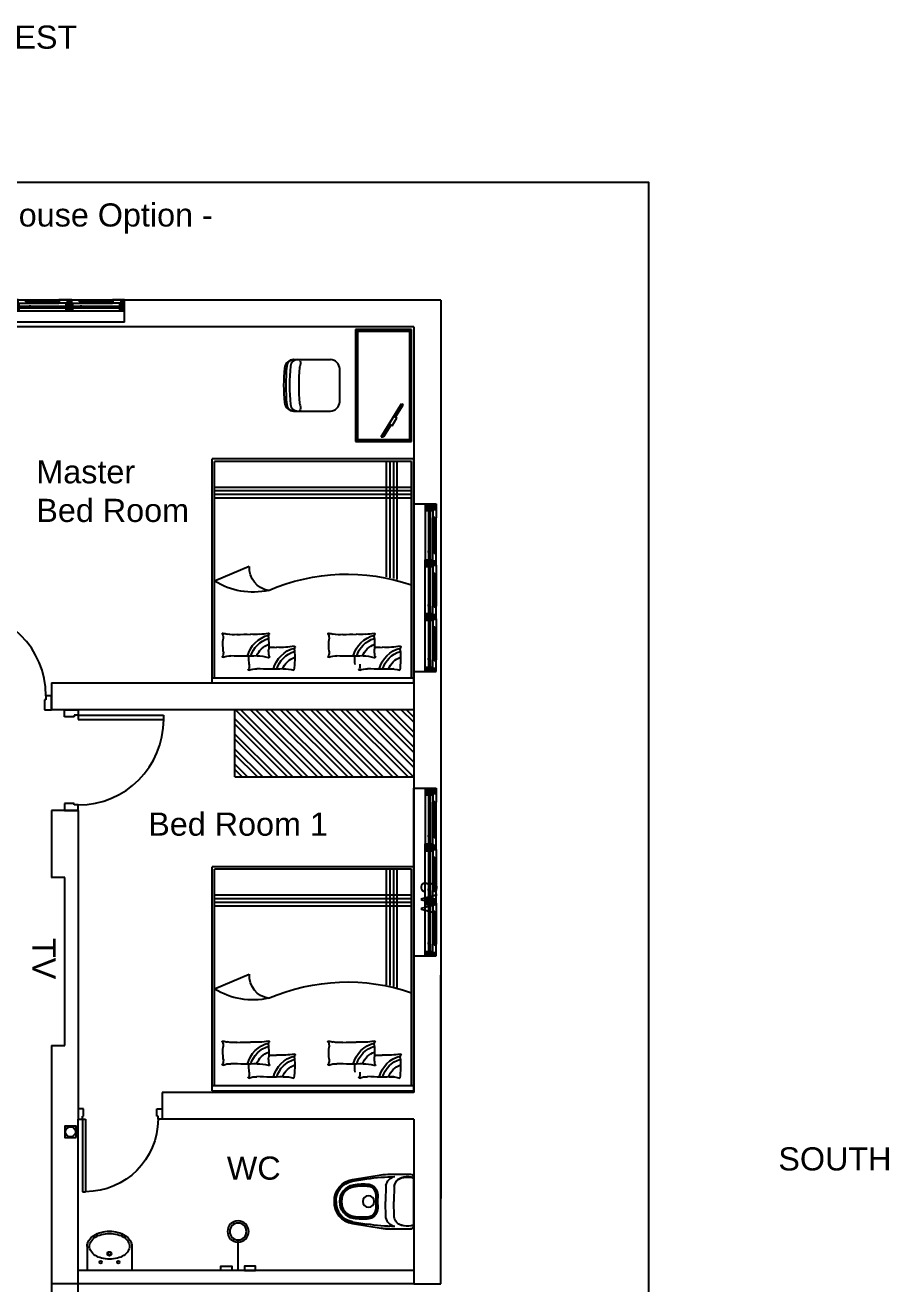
# Model space of a CAD drawing. Extents: x -4409 to 83729, y -39415 to 28842.
# Drawn here: x 31817 to 39538, y -31058 to -19811 of the extents above; entities that cross this region are included whole.
import ezdxf

# ---------------------------------------------------------------- set-up
doc = ezdxf.new("R2010")
doc.units = 0
doc.linetypes.add('AL_NOUR_CIVIL_DEFENSE$0$03', pattern=[0.375, 0.25, -0.125])
doc.layers.get('0').update_dxf_attribs({"linetype": 'CONTINUOUS'})
for name, color, linetype in [('12_TEXT', 54, 'CONTINUOUS'), ('1_WALL', 7, 'CONTINUOUS'), ('4_JOINERY', 217, 'CONTINUOUS'), ('5_FURNETURE', 35, 'CONTINUOUS'), ('71447', 6, 'CONTINUOUS'), ('A-WALL', 8, 'CONTINUOUS'), ('DOORS', 171, 'CONTINUOUS'), ('ONEPAGE', 3, 'CONTINUOUS'), ('SANITARIOS', 159, 'CONTINUOUS'), ('WWW_CADBLOCKSFREE_COM', 7, 'CONTINUOUS')]:
    doc.layers.add(name, color=color, linetype=linetype)
doc.styles.add('1-100', font='txt', dxfattribs={"height": 24})
doc.styles.get("Standard").update_dxf_attribs({"font": 'arial.ttf'})

# ---------------------------------------------------------------- blocks, each defined once
blk = doc.blocks.new('*X61')
at = {"layer": '1_WALL', "color": 253, "linetype": 'CONTINUOUS'}
for p, q in [((34297, -26528), (33697, -25928)), ((34345, -26528), (33745, -25928)), ((34432, -26528), (33832, -25928)), ((34480, -26528), (33880, -25928)), ((34567, -26528), (33967, -25928)), ((34614, -26528), (34014, -25928)), ((34701, -26528), (34101, -25928)), ((34749, -26528), (34149, -25928)), ((34836, -26528), (34236, -25928)), ((34884, -26528), (34284, -25928)), ((34971, -26528), (34371, -25928)), ((35018, -26528), (34418, -25928)), ((35105, -26528), (34505, -25928)), ((35153, -26528), (34553, -25928)), ((35240, -26528), (34640, -25928)), ((35288, -26528), (34688, -25928)), ((35294, -26447), (34775, -25928)), ((35294, -26399), (34823, -25928)), ((35294, -26312), (34910, -25928)), ((35294, -26265), (34957, -25928)), ((35294, -26178), (35044, -25928)), ((35294, -26130), (35092, -25928)), ((35294, -26043), (35179, -25928)), ((35295, -25996), (35227, -25928)), ((34210, -26528), (33693, -26010)), ((34163, -26528), (33693, -26058)), ((34075, -26528), (33692, -26145)), ((34028, -26528), (33692, -26192)), ((33941, -26528), (33692, -26279)), ((33893, -26528), (33692, -26327)), ((33806, -26528), (33692, -26414)), ((33758, -26528), (33692, -26461))]:
    blk.add_line(p, q, dxfattribs=at)
blk = doc.blocks.new('RYTREYR')
at = {"layer": 'DOORS'}
for p, q in [((6351.5, 1006), (6351.5, 1082.2)), ((6351.5, 1082.2), (6355.3, 1082.2)), ((6355.3, 1006), (6355.3, 1082.2)), ((6351.5, 1006), (6355.3, 1006))]:
    blk.add_line(p, q, dxfattribs=at)
at = {"layer": 'DOORS', "linetype": 'CONTINUOUS'}
for p, q in [((6346.5, 993.5), (6346.5, 1006)), ((6346.5, 1006), (6351.5, 1006)), ((6351.5, 1006), (6351.5, 1002.2)), ((6351.5, 1002.2), (6352.8, 1002.2)), ((6352.8, 1002.2), (6352.8, 993.5)), ((6430.3, 1002.2), (6430.3, 993.5)), ((6431.5, 1002.2), (6430.3, 1002.2)), ((6436.5, 1006), (6431.5, 1006)), ((6431.5, 1006), (6431.5, 1002.2)), ((6436.5, 993.5), (6436.5, 1006)), ((6352.8, 993.5), (6346.5, 993.5)), ((6430.3, 993.5), (6436.5, 993.5))]:
    blk.add_line(p, q, dxfattribs=at)
at = {"layer": 'DOORS'}
blk.add_arc((6355.3, 1006), 76.3, 0.0039, 89.9983, dxfattribs=at)
blk = doc.blocks.new('ER5T')
at = {"layer": '4_JOINERY', "color": 150}
for p, q in [((169.1, -27.4), (19.1, -27.4)), ((19.1, -27.4), (19.1, -47.4)), ((169.1, -27.4), (169.1, -47.4)), ((19.1, -37.4), (25.1, -37.4)), ((19.1, -37.4), (69.1, -37.4)), ((19.1, -38.2), (19.9, -37.4)), ((19.1, -40), (21.7, -37.4)), ((19.1, -41.8), (23.5, -37.4)), ((19.1, -37.4), (19.1, -47.4)), ((19.1, -43.6), (25.1, -37.6)), ((19.1, -38.7), (19.4, -38.9)), ((19.1, -45.4), (25.1, -39.4)), ((19.1, -40.5), (20.3, -41.6)), ((19.1, -47.2), (24.5, -41.9)), ((19.1, -42.3), (21.2, -44.3)), ((19.8, -37.6), (22.1, -39.8)), ((19.8, -44.7), (22.1, -47)), ((20.7, -40.3), (23, -42.5)), ((20.7, -47.4), (25.1, -43)), ((21.6, -42.9), (23.9, -45.2)), ((22.5, -38.5), (24.4, -40.4)), ((23.3, -37.4), (23.9, -38)), ((23.4, -41.2), (25.1, -42.9)), ((24.1, -44.4), (24.1, -47.4)), ((24.1, -44.4), (25.1, -44.4)), ((24.3, -40.4), (70, -40.4)), ((24.3, -40.4), (24.3, -41.9)), ((24.3, -41.9), (70, -41.9)), ((24.3, -43.8), (24.9, -44.4)), ((25.1, -37.4), (25.1, -44.4)), ((25.1, -37.4), (25.1, -37.5)), ((25.1, -44.4), (31.6, -44.4)), ((31.6, -41.8), (33, -40.4)), ((31.6, -41.4), (32.6, -40.4)), ((31.6, -40.9), (32.2, -40.4)), ((31.6, -40.5), (31.7, -40.4)), ((31.6, -40.4), (33.1, -40.4)), ((31.6, -41.9), (31.6, -40.4)), ((33.1, -41.9), (31.6, -41.9)), ((62.6, -44.4), (31.6, -44.4)), ((31.6, -44.4), (31.6, -45.6)), ((32, -41.9), (33.1, -40.7)), ((32.4, -41.9), (33.1, -41.2)), ((32.9, -41.9), (33.1, -41.6)), ((33.1, -40.4), (33.1, -41.9)), ((62.6, -40.4), (61.1, -40.4)), ((61.1, -40.4), (61.1, -41.9)), ((62.3, -41.9), (61.1, -40.7)), ((61.8, -41.9), (61.1, -41.2)), ((61.4, -41.9), (61.1, -41.6)), ((61.1, -41.9), (62.6, -41.9)), ((62.6, -41.8), (61.2, -40.4)), ((62.6, -41.4), (61.7, -40.4)), ((62.6, -40.9), (62.1, -40.4)), ((62.6, -40.5), (62.6, -40.4)), ((62.6, -41.9), (62.6, -40.4)), ((62.6, -44.4), (62.6, -45.6)), ((69.1, -44.4), (62.6, -44.4)), ((75.1, -37.4), (69.1, -37.4)), ((69.1, -37.4), (69.1, -44.4)), ((69.1, -37.9), (69.6, -37.4)), ((69.1, -39.7), (71.4, -37.4)), ((69.1, -43.3), (75, -37.4)), ((69.1, -42.6), (69.9, -43.4)), ((70.1, -44.4), (69.1, -44.4)), ((69.1, -44.4), (69.2, -44.4)), ((69.4, -37.4), (70.8, -38.9)), ((69.5, -39.4), (71.7, -41.6)), ((69.8, -44.4), (75.1, -39.1)), ((70, -40.7), (73.2, -37.4)), ((70, -40.4), (70, -41.9)), ((70.1, -45.9), (74.3, -41.8)), ((70.1, -44.4), (70.1, -47.4)), ((70.4, -42.1), (72.6, -44.3)), ((70.4, -47.4), (75.1, -42.7)), ((71.3, -37.6), (73.5, -39.8)), ((71.3, -44.7), (73.5, -47)), ((72.2, -40.3), (74.4, -42.5)), ((73.1, -42.9), (74.6, -44.4)), ((74, -38.5), (75.1, -39.6)), ((74.1, -44.4), (74.1, -47.4)), ((74.1, -44.4), (75.1, -44.4)), ((74.3, -40.4), (118, -40.4)), ((74.3, -40.4), (74.3, -41.9)), ((74.3, -41.9), (118, -41.9)), ((74.8, -37.4), (75.1, -37.8)), ((75.1, -37.4), (75.1, -44.4)), ((117.1, -37.4), (75.1, -37.4)), ((75.1, -44.4), (81.6, -44.4)), ((81.6, -44.4), (81.6, -45.6)), ((81.6, -44.4), (110.6, -44.4)), ((84.1, -41.8), (85.5, -40.4)), ((84.1, -41.4), (85.1, -40.4)), ((84.1, -40.9), (84.7, -40.4)), ((84.1, -40.5), (84.2, -40.4)), ((84.1, -40.4), (85.6, -40.4)), ((84.1, -41.9), (84.1, -40.4)), ((85.6, -41.9), (84.1, -41.9)), ((84.5, -41.9), (85.6, -40.7)), ((84.9, -41.9), (85.6, -41.2)), ((85.4, -41.9), (85.6, -41.6)), ((85.6, -40.4), (85.6, -41.9)), ((110.6, -40.4), (109.1, -40.4)), ((109.1, -40.4), (109.1, -41.9)), ((110.3, -41.9), (109.1, -40.7)), ((109.8, -41.9), (109.1, -41.2)), ((109.4, -41.9), (109.1, -41.6)), ((109.1, -41.9), (110.6, -41.9)), ((110.6, -41.8), (109.2, -40.4)), ((110.6, -41.4), (109.7, -40.4)), ((110.6, -40.9), (110.1, -40.4)), ((110.6, -40.5), (110.6, -40.4)), ((110.6, -41.9), (110.6, -40.4)), ((117.1, -44.4), (110.6, -44.4)), ((110.6, -44.4), (110.6, -45.6)), ((123.1, -37.4), (117.1, -37.4)), ((117.1, -37.4), (117.1, -44.4)), ((117.1, -37.6), (117.3, -37.4)), ((117.1, -39.4), (119.1, -37.4)), ((117.1, -43), (122.7, -37.4)), ((117.1, -37.5), (117.6, -38)), ((117.1, -39.3), (118.5, -40.7)), ((118.1, -44.4), (117.1, -44.4)), ((117.5, -44.4), (123.1, -38.8)), ((117.9, -40.4), (120.9, -37.4)), ((117.9, -41.9), (119.4, -43.4)), ((118, -40.4), (118, -41.9)), ((118.1, -45.6), (122.3, -41.4)), ((118.1, -47.4), (123.1, -42.4)), ((118.1, -43.8), (120.3, -46.1)), ((118.1, -44.4), (118.1, -47.4)), ((118.8, -37.4), (120.3, -38.9)), ((119, -39.4), (121.2, -41.6)), ((119.9, -42.1), (122.1, -44.3)), ((120.8, -37.6), (123, -39.8)), ((120.8, -44.7), (122.1, -46.1)), ((121.7, -40.3), (122.3, -40.9)), ((122.1, -44.4), (122.1, -47.4)), ((122.1, -44.4), (123.1, -44.4)), ((122.3, -40.4), (166, -40.4)), ((122.3, -40.4), (122.3, -41.9)), ((122.3, -41.9), (166, -41.9)), ((122.6, -42.9), (123.1, -43.5)), ((122.9, -44.4), (123.1, -44.2)), ((123.1, -37.4), (123.1, -44.4)), ((169.1, -37.4), (123.1, -37.4)), ((123.1, -44.4), (129.6, -44.4)), ((129.6, -41.8), (131, -40.4)), ((129.6, -41.4), (130.6, -40.4)), ((129.6, -40.9), (130.2, -40.4)), ((129.6, -40.5), (129.7, -40.4)), ((129.6, -40.4), (131.1, -40.4)), ((129.6, -41.9), (129.6, -40.4)), ((131.1, -41.9), (129.6, -41.9)), ((129.6, -44.4), (129.6, -45.6)), ((129.6, -44.4), (158.6, -44.4)), ((130, -41.9), (131.1, -40.7)), ((130.4, -41.9), (131.1, -41.2)), ((130.9, -41.9), (131.1, -41.6)), ((131.1, -40.4), (131.1, -41.9)), ((158.6, -40.4), (157.1, -40.4)), ((157.1, -40.4), (157.1, -41.9)), ((158.3, -41.9), (157.1, -40.7)), ((157.8, -41.9), (157.1, -41.2)), ((157.4, -41.9), (157.1, -41.6)), ((157.1, -41.9), (158.6, -41.9)), ((158.6, -41.8), (157.2, -40.4)), ((158.6, -41.4), (157.7, -40.4)), ((158.6, -40.9), (158.1, -40.4)), ((158.6, -40.5), (158.6, -40.4)), ((158.6, -41.9), (158.6, -40.4)), ((158.6, -44.4), (158.6, -45.6)), ((165.1, -44.4), (158.6, -44.4)), ((169.1, -37.4), (165.1, -37.4)), ((165.1, -37.4), (165.1, -44.4)), ((165.1, -39.1), (166.8, -37.4)), ((165.1, -39.6), (165.3, -39.8)), ((165.1, -42.7), (165.9, -41.9)), ((165.1, -43.2), (167.1, -45.2)), ((166.1, -44.4), (165.1, -44.4)), ((165.2, -44.4), (169.1, -40.5)), ((165.6, -40.4), (168.6, -37.4)), ((165.6, -41.9), (166.2, -42.5)), ((165.7, -38.5), (168, -40.7)), ((166, -41.8), (169.1, -38.7)), ((166, -40.4), (166, -41.9)), ((166.1, -45.3), (169.1, -42.3)), ((166.1, -47.1), (169.1, -44.1)), ((166.1, -44.4), (166.1, -47.4)), ((166.5, -37.4), (167.1, -38)), ((166.6, -41.2), (168.9, -43.4)), ((167.5, -43.8), (169.1, -45.4)), ((168.3, -37.4), (169.1, -38.3)), ((168.4, -39.4), (169.1, -40.1)), ((19.1, -45.9), (19.4, -46.1)), ((19.1, -47.4), (24.1, -47.4)), ((22.5, -45.6), (24.1, -47.3)), ((22.5, -47.4), (24.1, -45.8)), ((24.1, -47.4), (31.6, -47.4)), ((31, -45.6), (31, -46.2)), ((31.6, -45.6), (31, -45.6)), ((31.6, -46.2), (31, -46.2)), ((62.6, -45.6), (31.6, -45.6)), ((62.6, -46.2), (31.6, -46.2)), ((31.6, -46.2), (31.6, -47.4)), ((62.6, -47.4), (31.6, -47.4)), ((62.6, -45.6), (63.2, -45.6)), ((62.6, -46.2), (62.6, -47.4)), ((62.6, -46.2), (63.2, -46.2)), ((70.1, -47.4), (62.6, -47.4)), ((63.2, -45.6), (63.2, -46.2)), ((70.1, -45.4), (70.8, -46.1)), ((70.1, -47.2), (70.4, -47.4)), ((74.1, -47.4), (70.1, -47.4)), ((72.2, -47.4), (74.1, -45.5)), ((74, -45.6), (74.1, -45.8)), ((74, -47.4), (74.1, -47.3)), ((74.1, -47.4), (81.6, -47.4)), ((81, -45.6), (81, -46.2)), ((81.6, -45.6), (81, -45.6)), ((81.6, -46.2), (81, -46.2)), ((81.6, -45.6), (110.6, -45.6)), ((81.6, -46.2), (81.6, -47.4)), ((81.6, -46.2), (110.6, -46.2)), ((81.6, -47.4), (110.6, -47.4)), ((110.6, -45.6), (111.2, -45.6)), ((110.6, -46.2), (111.2, -46.2)), ((110.6, -46.2), (110.6, -47.4)), ((118.1, -47.4), (110.6, -47.4)), ((111.2, -45.6), (111.2, -46.2)), ((122.1, -47.4), (118.1, -47.4)), ((119, -46.5), (119.9, -47.4)), ((119.9, -47.4), (122.1, -45.2)), ((121.7, -47.4), (122.1, -47)), ((122.1, -47.4), (129.6, -47.4)), ((129, -45.6), (129, -46.2)), ((129.6, -45.6), (129, -45.6)), ((129.6, -46.2), (129, -46.2)), ((129.6, -45.6), (158.6, -45.6)), ((129.6, -46.2), (129.6, -47.4)), ((129.6, -46.2), (158.6, -46.2)), ((129.6, -47.4), (158.6, -47.4)), ((158.6, -45.6), (159.2, -45.6)), ((158.6, -46.2), (158.6, -47.4)), ((158.6, -46.2), (159.2, -46.2)), ((166.1, -47.4), (158.6, -47.4)), ((159.2, -45.6), (159.2, -46.2)), ((166.1, -46), (167.5, -47.4)), ((169.1, -47.4), (166.1, -47.4)), ((167.5, -47.4), (169.1, -45.8)), ((168.4, -46.5), (169.1, -47.2))]:
    blk.add_line(p, q, dxfattribs=at)
blk = doc.blocks.new('BED10')
at = {"layer": '5_FURNETURE'}
for p, q in [((1957205.3, 85000.2), (1957205.3, 84995.9)), ((1957205.3, 85000.2), (1957385.5, 85000.2)), ((1957385.5, 84995.9), (1957205.3, 84995.9)), ((1957205.3, 84995.9), (1957205.3, 84800.1)), ((1957207.4, 84995.9), (1957207.4, 84802.3)), ((1957383.4, 84995.9), (1957383.4, 84802.3)), ((1957385.5, 85000.2), (1957385.5, 84995.9)), ((1957385.5, 84995.9), (1957385.5, 84800.1)), ((1957238.4, 84896.2), (1957207.4, 84909.3)), ((1957360.7, 84802.3), (1957360.7, 84905.5)), ((1957364, 84802.3), (1957364, 84906.2)), ((1957367.2, 84802.3), (1957367.2, 84907)), ((1957370.4, 84802.3), (1957370.4, 84907.9)), ((1957207.4, 84834.9), (1957383.4, 84834.9)), ((1957207.4, 84831.6), (1957383.4, 84831.6)), ((1957207.4, 84828.4), (1957383.4, 84828.4)), ((1957207.4, 84825.2), (1957383.4, 84825.2)), ((1957385.5, 84800.1), (1957205.3, 84800.1)), ((1957383.4, 84802.3), (1957207.4, 84802.3))]:
    blk.add_line(p, q, dxfattribs=at)
for centre, radius, start, end in [((1957238, 84988.4), 0.522, 65.697, 204.2741), ((1957224.6, 84982.4), 14.2, 20.9854, 24.2741), ((1957230.1, 84984.5), 8.32, 353.727, 20.9854), ((1957291.3, 84977.8), 53.3, 173.727, 181.4279), ((1957244.2, 85002.1), 14.5, 245.697, 273.7036), ((1957257.4, 84798), 190, 86.6018, 93.7036), ((1957285.2, 84994.3), 26, 193.9158, 256.1502), ((1957285.2, 84994.3), 23.1, 195.8795, 253.9681), ((1957285.2, 84994.3), 18.2, 201.0157, 250.1305), ((1957270.2, 85013.1), 25.5, 266.6018, 288.5132), ((1957190.4, 84977.7), 88.6, 355.4925, 7.2995), ((1957385.9, 84977.8), 53.3, 173.727, 181.4279), ((1957336.9, 84988.4), 0.522, 65.697, 204.2741), ((1957323.5, 84982.4), 14.2, 20.9854, 24.2741), ((1957329, 84984.5), 8.32, 353.727, 20.9854), ((1957343.1, 85002.1), 14.5, 245.697, 273.7036), ((1957356.3, 84798), 190, 86.6018, 93.7036), ((1957379.8, 84994.3), 26, 193.9158, 256.1502), ((1957379.8, 84994.3), 23.1, 195.8795, 253.9681), ((1957379.8, 84994.3), 18.2, 201.0157, 250.1305), ((1957364.8, 85013.1), 25.5, 266.6018, 288.5132), ((1957285, 84977.7), 88.6, 355.4925, 7.2995), ((1957214.8, 84976.8), 0.522, 65.697, 204.2741), ((1957201.4, 84970.8), 14.2, 20.9854, 24.2741), ((1957206.9, 84972.9), 8.32, 353.727, 20.9854), ((1957268.1, 84966.2), 53.3, 173.727, 185.6216), ((1957221, 84990.5), 14.5, 245.697, 273.7036), ((1957234.2, 84786.4), 190, 86.6018, 93.7036), ((1957262, 84982.7), 26, 193.9158, 256.1502), ((1957262, 84982.7), 23.1, 195.8795, 253.9681), ((1957262, 84982.7), 18.2, 201.0157, 250.1305), ((1957247, 85001.6), 25.5, 266.6018, 288.8218), ((1957255.8, 84977), 0.707, 331.3728, 144.1024), ((1957284.8, 84971.3), 29.1, 170.6044, 182.5196), ((1957280.5, 84963.5), 27.5, 151.3728, 152.8371), ((1957309.4, 84976.8), 0.522, 65.697, 204.2741), ((1957296, 84970.8), 14.2, 20.9854, 24.2741), ((1957301.5, 84972.9), 8.32, 353.727, 20.9854), ((1957362.7, 84966.2), 53.3, 173.727, 185.6216), ((1957315.6, 84990.5), 14.5, 245.697, 273.7036), ((1957328.8, 84786.4), 190, 86.6018, 93.7036), ((1957356.6, 84982.7), 26, 193.9158, 256.1502), ((1957356.6, 84982.7), 23.1, 195.8795, 253.9681), ((1957356.6, 84982.7), 18.2, 201.0157, 250.1305), ((1957341.6, 85001.6), 25.5, 266.6018, 288.8218), ((1957350.4, 84977), 0.707, 331.3728, 144.1024), ((1957379.4, 84971.3), 29.1, 170.6044, 182.5196), ((1957375.1, 84963.5), 27.5, 151.3728, 152.8371), ((1957206.8, 84960.1), 8.33, 335.2383, 5.6216), ((1957167.2, 84966.1), 88.6, 355.4925, 2.5196), ((1957257.8, 85046.7), 78.4, 268.4766, 273.5164), ((1957266.8, 84901), 67.5, 86.4836, 93.5164), ((1957266.6, 84897.4), 71.1, 80.3234, 86.4836), ((1957278.9, 84968), 0.539, 228.0657, 32.3781), ((1957282.8, 84970.5), 4.05, 175.4925, 200.7754), ((1957282.9, 84970.5), 4.16, 200.7754, 212.3781), ((1957301.4, 84960.1), 8.33, 335.2383, 5.6216), ((1957261.8, 84966.1), 88.6, 355.4925, 2.5196), ((1957352.4, 85046.7), 78.4, 268.4766, 273.5164), ((1957361.4, 84901), 67.5, 86.4836, 93.5164), ((1957361.2, 84897.4), 71.1, 80.3234, 86.4836), ((1957373.5, 84968), 0.539, 228.0657, 32.3781), ((1957377.3, 84970.5), 4.05, 175.4925, 200.7754), ((1957377.5, 84970.5), 4.16, 200.7754, 212.3781), ((1957214.7, 84956.3), 0.492, 127.1098, 308.0995), ((1957206.9, 85012.5), 57.2, 278.0757, 282.0355), ((1957224.8, 84928.8), 28.4, 84.694, 102.0355), ((1957234.6, 85035.1), 78.4, 264.694, 273.5164), ((1957243.6, 84889.4), 67.5, 86.4836, 93.5164), ((1957243.4, 84885.9), 71.1, 80.3234, 86.4836), ((1957255.7, 84956.4), 0.539, 228.0657, 32.3781), ((1957259.6, 84958.9), 4.05, 175.4925, 200.7754), ((1957259.7, 84958.9), 4.16, 200.7754, 212.3781), ((1957309.2, 84956.3), 0.492, 127.1098, 308.0995), ((1957301.5, 85012.5), 57.2, 278.0757, 282.0355), ((1957319.4, 84928.8), 28.4, 84.694, 102.0355), ((1957329.2, 85035.1), 78.4, 264.694, 273.5164), ((1957338.2, 84889.4), 67.5, 86.4836, 93.5164), ((1957338, 84885.9), 71.1, 80.3234, 86.4836), ((1957350.3, 84956.4), 0.539, 228.0657, 32.3781), ((1957354.1, 84958.9), 4.05, 175.4925, 200.7754), ((1957354.2, 84958.9), 4.16, 200.7754, 212.3781), ((1957241.8, 84854), 65.1, 77.676, 121.871), ((1957258.8, 84897.4), 20.4, 98.7593, 183.5218), ((1957326, 85079.7), 176.7, 246.5474, 288.9404)]:
    blk.add_arc(centre, radius, start, end, dxfattribs=at)
blk = doc.blocks.new('CHAIR')
at = {"layer": '71447', "color": 7}
for p, q in [((-21597, 55158), (-21597, 54768)), ((-21047, 55158), (-21047, 54768)), ((-21497, 54668), (-21147, 54668))]:
    blk.add_line(p, q, dxfattribs=at)
blk.add_lwpolyline([(-21047, 55098, -0.240996), (-21107, 55092, 0.063728), (-21132, 55098, 0.04596), (-21513, 55098, 0.063728), (-21538, 55092, -0.240996), (-21597, 55098, -0.210324)], format="xyb", dxfattribs=at)
for centre, radius, start, end in [((-21497, 55161), 100, 95.9525, 180), ((-21519, 55158), 78, 96.8921, 180), ((-21519, 55118), 78, 97.1036, 180), ((-21322, 53177), 2069, 84.2747, 95.7253), ((-21322, 53197), 2009, 84.0972, 95.9028), ((-21322, 53067), 2202, 85.1699, 94.8301), ((-21147, 55161), 100, 0, 84.0475), ((-21125, 55158), 78, 0, 83.1079), ((-21125, 55118), 78, 0, 82.8964), ((-21497, 54768), 100, 180, 270), ((-21147, 54768), 100, 270, 0)]:
    blk.add_arc(centre, radius, start, end, dxfattribs=at)
blk = doc.blocks.new('TABLE')
at = {"layer": 'A-WALL', "color": 7}
for p, q in [((170592, 55069), (170592, 56269)), ((170592, 56269), (171192, 56269)), ((171192, 56269), (171192, 55069)), ((171192, 55069), (170592, 55069))]:
    blk.add_line(p, q, dxfattribs=at)
at = {"layer": 'A-WALL', "linetype": 'AL_NOUR_CIVIL_DEFENSE$0$03'}
for p, q in [((170592, 56249), (171192, 56249)), ((170612, 55069), (170612, 56269)), ((171172, 56269), (171172, 55069)), ((171192, 55089), (170592, 55089))]:
    blk.add_line(p, q, dxfattribs=at)
at = {"layer": 'A-WALL'}
for p, q in [((170868, 56217), (170891, 56218)), ((170952, 56081), (170983, 56101)), ((170983, 56101), (171036, 56015)), ((171004, 55996), (171036, 56015)), ((171087, 55860), (171098, 55880))]:
    blk.add_line(p, q, dxfattribs=at)
at = {"layer": 'ONEPAGE', "color": 8}
for p, q in [((170868, 56217), (171087, 55860)), ((170878, 56201), (171077, 55876)), ((171077, 55876), (170878, 56201)), ((170969, 56092), (170891, 56218)), ((171098, 55880), (171021, 56006))]:
    blk.add_line(p, q, dxfattribs=at)
at = {"layer": 'A-WALL', "xscale": -1, "rotation": 90}
blk.add_blockref('CHAIR', (225090, 34345), dxfattribs=at)
blk = doc.blocks.new('TRH')
at = {"layer": 'DOORS'}
for p, q in [((39041.2, 2496.1), (39041.2, 2565.1)), ((39041.2, 2565.1), (39044.2, 2565.1)), ((39044.2, 2496.1), (39044.2, 2565.1)), ((39041.2, 2496.1), (39044.2, 2496.1))]:
    blk.add_line(p, q, dxfattribs=at)
at = {"layer": 'DOORS', "linetype": 'CONTINUOUS'}
for p, q in [((39037.2, 2486.1), (39037.2, 2496.1)), ((39037.2, 2496.1), (39041.2, 2496.1)), ((39041.2, 2496.1), (39041.2, 2493.1)), ((39117.2, 2496.1), (39113.2, 2496.1)), ((39113.2, 2496.1), (39113.2, 2493.1)), ((39117.2, 2486.1), (39117.2, 2496.1)), ((39042.2, 2486.1), (39037.2, 2486.1)), ((39041.2, 2493.1), (39042.2, 2493.1)), ((39042.2, 2493.1), (39042.2, 2486.1)), ((39112.2, 2493.1), (39112.2, 2486.1)), ((39113.2, 2493.1), (39112.2, 2493.1)), ((39112.2, 2486.1), (39117.2, 2486.1))]:
    blk.add_line(p, q, dxfattribs=at)
at = {"layer": 'DOORS'}
blk.add_arc((39044.2, 2496.1), 69, 360, 90, dxfattribs=at)
blk = doc.blocks.new('IIIIIIIIIIIIIIIIIIII')
at = {"layer": 'SANITARIOS', "color": 7}
for p, q in [((788.403, 261.793), (788.403, 261.977)), ((788.433, 262.007), (788.459, 262.007)), ((788.459, 262.007), (788.836, 262.007)), ((788.459, 262.007), (788.836, 262.007)), ((788.862, 262.007), (788.836, 262.007)), ((788.892, 261.793), (788.892, 261.977)), ((788.505, 261.757), (788.648, 261.752)), ((788.51, 261.831), (788.648, 261.826)), ((788.786, 261.831), (788.648, 261.826)), ((788.79, 261.757), (788.648, 261.752)), ((788.451, 261.457), (788.41, 261.713)), ((788.617, 261.67), (788.678, 261.67)), ((788.618, 261.685), (788.648, 261.685)), ((788.648, 261.685), (788.677, 261.685)), ((788.844, 261.457), (788.886, 261.713)), ((788.466, 261.459), (788.445, 261.587)), ((788.829, 261.459), (788.85, 261.587))]:
    blk.add_line(p, q, dxfattribs=at)
for points in [[(788.648, 261.296, -0.382405), (788.451, 261.457), (788.41, 261.713, -0.040213), (788.403, 261.793), (788.403, 261.977, -0.414214), (788.433, 262.007), (788.459, 262.007)], [(788.459, 262.007, 0.364314), (788.43, 261.982, 0.112271), (788.435, 261.895, 0.278416), (788.51, 261.831), (788.648, 261.826)], [(788.648, 261.296, 0.382405), (788.844, 261.457), (788.886, 261.713, 0.040213), (788.892, 261.793), (788.892, 261.977, 0.414214), (788.862, 262.007), (788.836, 262.007)], [(788.836, 262.007, -0.364314), (788.866, 261.982, -0.112271), (788.86, 261.895, -0.278416), (788.786, 261.831), (788.648, 261.826)], [(788.648, 261.311, -0.383569), (788.466, 261.459), (788.445, 261.587)], [(788.648, 261.311, 0.383569), (788.829, 261.459), (788.85, 261.587)]]:
    blk.add_lwpolyline(points, format="xyb", dxfattribs=at)
for points in [[(788.505, 261.757), (788.648, 261.752)], [(788.79, 261.757), (788.648, 261.752)]]:
    blk.add_lwpolyline(points, dxfattribs=at)
for points in [[(788.648, 261.346, -0.3863), (788.5, 261.464, -0.069564), (788.496, 261.608, -0.301962), (788.558, 261.677, -0.087243), (788.618, 261.685), (788.648, 261.685), (788.677, 261.685, -0.087243), (788.737, 261.677, -0.301962), (788.799, 261.608, -0.069564), (788.795, 261.464, -0.3863)], [(788.648, 261.361, -0.388576), (788.515, 261.467, -0.069453), (788.511, 261.607, -0.302408), (788.562, 261.663, -0.08847), (788.617, 261.67), (788.678, 261.67, -0.08847), (788.733, 261.663, -0.302408), (788.784, 261.607, -0.069453), (788.78, 261.467, -0.388576)]]:
    blk.add_lwpolyline(points, format="xyb", close=True, dxfattribs=at)
blk.add_circle((788.648, 261.601), 0.0515, dxfattribs=at)
blk.add_circle((788.648, 261.601), 0.0515, dxfattribs=at)
for centre, radius, start, end in [((788.433, 261.977), 0.03, 90, 180), ((788.623, 261.951), 0.195, 171.0536, 196.677), ((788.459, 261.977), 0.03, 90, 170.0695), ((788.836, 261.977), 0.03, 9.9305, 90), ((788.672, 261.951), 0.195, 343.323, 8.9464), ((788.862, 261.977), 0.03, 0, 90), ((788.523, 261.855), 0.0997, 190.1726, 260.0286), ((790.327, 261.868), 1.902, 180.9172, 188.4996), ((788.523, 261.855), 0.0997, 190.1726, 260.0286), ((790.327, 261.868), 1.902, 180.9172, 188.4996), ((788.526, 261.924), 0.0952, 197.721, 259.9531), ((788.769, 261.924), 0.0952, 280.0469, 342.279), ((788.773, 261.855), 0.0997, 279.9714, 349.8274), ((788.773, 261.855), 0.0997, 279.9714, 349.8274), ((786.969, 261.868), 1.902, 351.5004, 359.0828), ((786.969, 261.868), 1.902, 351.5004, 359.0828), ((788.903, 261.793), 0.5, 180, 189.2113), ((788.392, 261.793), 0.5, 350.7887, 0), ((789.013, 261.553), 0.521, 173.8689, 189.7863), ((788.579, 261.596), 0.0838, 104.1018, 171.3111), ((789.013, 261.553), 0.506, 173.9085, 189.8005), ((788.579, 261.596), 0.0688, 103.7408, 171.0438), ((788.61, 261.512), 0.173, 87.5575, 107.5015), ((788.61, 261.512), 0.158, 87.4441, 107.6672), ((788.685, 261.512), 0.173, 72.4985, 92.4425), ((788.685, 261.512), 0.158, 72.3328, 92.5559), ((788.716, 261.596), 0.0688, 8.9562, 76.2592), ((788.716, 261.596), 0.0838, 8.6889, 75.8982), ((788.282, 261.553), 0.506, 350.1995, 6.0915), ((788.282, 261.553), 0.521, 350.2137, 6.1311), ((788.639, 261.486), 0.19, 188.8141, 272.5226), ((788.639, 261.486), 0.175, 188.7975, 272.7385), ((788.639, 261.486), 0.141, 188.848, 273.3342), ((788.639, 261.486), 0.126, 188.7932, 273.7329), ((788.656, 261.486), 0.126, 266.2671, 351.2068), ((788.656, 261.486), 0.141, 266.6658, 351.152), ((788.656, 261.486), 0.175, 267.2615, 351.2025), ((788.656, 261.486), 0.19, 267.4774, 351.1859)]:
    blk.add_arc(centre, radius, start, end, dxfattribs=at)
blk = doc.blocks.new('CHUV')
at = {"color": 252}
blk.add_lwpolyline([(23.46, 11.934), (23.46, 12.206)], dxfattribs=at)
for points in [[(23.403, 11.934), (23.305, 11.934), (23.305, 11.971), (23.403, 11.971)], [(23.517, 11.934), (23.615, 11.934), (23.615, 11.971), (23.517, 11.971)]]:
    blk.add_lwpolyline(points, close=True, dxfattribs=at)
for radius in [0.095, 0.075]:
    blk.add_circle((23.46, 12.281), radius, dxfattribs=at)
blk = doc.blocks.new('*X63')
at = {"layer": 'WWW_CADBLOCKSFREE_COM', "color": 7, "linetype": 'CONTINUOUS'}
for s, p in [('Master', (31917, -23905)), ('Bed Room', (31917, -24250))]:
    blk.add_text(s, height=206.9, dxfattribs=at).set_placement(p)
blk = doc.blocks.new('*X69')
at = {"layer": 'WWW_CADBLOCKSFREE_COM', "color": 7, "linetype": 'CONTINUOUS'}
for s, height, p in [('Brother Jiby House Option -', 206.88, (29929, -21610)), ('01', 206.9, (29929, -21955))]:
    blk.add_text(s, height=height, dxfattribs=at).set_placement(p)

msp = doc.modelspace()

# ---------------------------------------------------------------- linework, layer by layer
at = {"color": 252}
for p, q in [((32371.19, -30722.819), (32371.19, -30937.819)), ((32771.19, -30722.819), (32771.19, -30937.819))]:
    msp.add_line(p, q, dxfattribs=at)
msp.add_lwpolyline([(32371.19, -30722.819, -0.144800307), (32386.534, -30670.947, -0.107174655), (32433.143, -30624.648, -0.077609899), (32494.244, -30597.828, -0.064766832), (32571.19, -30587.819, -0.064766832), (32648.135, -30597.828, -0.077609899), (32709.237, -30624.648, -0.107174655), (32755.845, -30670.947, -0.144800307), (32771.19, -30722.819, -0.144800307)], format="xyb", dxfattribs=at)
msp.add_lwpolyline([(32751.19, -30722.819, -0.144800307), (32739.064, -30763.812, -0.107174655), (32698.469, -30804.136, -0.077609899), (32643.018, -30828.476, -0.064766832), (32571.19, -30837.819, -0.064766832), (32499.361, -30828.476, -0.077609899), (32443.91, -30804.136, -0.107174655), (32403.315, -30763.812, -0.144800307), (32391.19, -30722.819, -0.144800307), (32403.315, -30681.827, -0.107174655), (32443.91, -30641.502, -0.077609899), (32499.361, -30617.163, -0.064766832), (32571.19, -30607.819, -0.064766832), (32643.018, -30617.163, -0.077609899), (32698.469, -30641.502, -0.107174655), (32739.064, -30681.827, -0.144800307)], format="xyb", close=True, dxfattribs=at)
for centre, radius in [((32570.495, -30789.164), 18.303), ((32570.495, -30789.164), 13.303), ((32492.257, -30864.991), 11.766), ((32650.122, -30864.991), 11.766)]:
    msp.add_circle(centre, radius, dxfattribs=at)
at = {"layer": '1_WALL'}
for p, q in [((35532.261, -22267.819), (27672.261, -22267.819)), ((35532.261, -22267.819), (35532.261, -30295.354)), ((35292.261, -22507.819), (31152.261, -22507.819)), ((35292.261, -22507.819), (35292.261, -25687.819)), ((32052.261, -25687.819), (32832.261, -25687.819)), ((32052.261, -25687.819), (32052.261, -25927.819)), ((32832.261, -25687.819), (35292.261, -25687.819)), ((35292.261, -25687.819), (35292.261, -29347.819)), ((32832.261, -25927.819), (32052.261, -25927.819)), ((32832.261, -25927.819), (32592.261, -25927.819)), ((35292.261, -25927.819), (32832.261, -25927.819)), ((32052.261, -26827.819), (32052.261, -27427.84)), ((32292.261, -26827.819), (32052.261, -26827.819)), ((32292.261, -26827.819), (32292.261, -29347.819)), ((32172.261, -27427.84), (32052.261, -27427.84)), ((32052.261, -27437.84), (32052.261, -27437.84)), ((32172.261, -28927.799), (32172.261, -27427.84)), ((35532.261, -31057.819), (35532.261, -28299.046)), ((32052.261, -28927.799), (32052.261, -29587.819)), ((32052.261, -28927.799), (32172.261, -28927.799)), ((35292.261, -29347.819), (33042.236, -29347.819)), ((35292.261, -29347.819), (33042.236, -29347.819)), ((32052.261, -29587.819), (32052.261, -32767.693)), ((32292.261, -32767.819), (32292.261, -29587.819)), ((35292.261, -29587.819), (33042.236, -29587.819)), ((35292.261, -29587.819), (35292.261, -31057.819))]:
    msp.add_line(p, q, dxfattribs=at)
at = {"layer": '1_WALL', "color": 253}
for q in [(33692.261, -25927.819), (35292.261, -26527.819)]:
    msp.add_line((33692.261, -26527.819), q, dxfattribs=at)
at = {"layer": '5_FURNETURE'}
msp.add_line((35292.261, -29347.819), (33042.236, -29347.819), dxfattribs=at)
at = {"layer": 'WWW_CADBLOCKSFREE_COM', "color": 8}
msp.add_lwpolyline([(37392.026, -38054.072), (37392.026, -21217.695), (25726.841, -21217.695), (25726.841, -38054.072)], close=True, dxfattribs=at)
at = {"layer": 'WWW_CADBLOCKSFREE_COM', "color": 7}
for points in [[(32292.261, -29347.819), (32292.261, -29587.819)], [(33042.236, -29347.819), (33042.236, -29587.819)], [(35292.261, -30937.819), (32292.261, -30937.819)], [(32292.261, -31057.819), (32052.261, -31057.819)], [(35292.261, -31057.819), (32292.261, -31057.819)], [(35292.261, -31057.819), (35532.261, -31057.819)]]:
    msp.add_lwpolyline(points, dxfattribs=at)
at = {"layer": 'WWW_CADBLOCKSFREE_COM', "color": 252}
msp.add_lwpolyline([(32271.772, -29749.322), (32271.772, -29649.322), (32171.772, -29649.322), (32171.772, -29749.322), (32271.772, -29749.322)], dxfattribs=at)
msp.add_circle((32221.772, -29699.322), 44.482, dxfattribs=at)

# ---------------------------------------------------------------- block references
at = {"color": 5, "xscale": -9.374687640517491, "yscale": 9.374687640517491, "zscale": 9.374687640517491, "rotation": 180}
msp.add_blockref('TRH', (-333669.234, -6187.295), dxfattribs=at)
at = {"color": 252, "xscale": -1000, "yscale": 1000, "zscale": 1000}
msp.add_blockref('CHUV', (57180.746, -42871.39), dxfattribs=at)
at = {"layer": '1_WALL', "xscale": -10, "yscale": 10, "zscale": 10}
for p, rotation in [((31013.238, -22740.032), 180), ((35017.878, -23896.454), 90), ((35017.878, -26436.454), 90)]:
    msp.add_blockref('ER5T', p, dxfattribs=dict(at, rotation=rotation))
at = {"layer": '1_WALL', "color": 253}
msp.add_blockref('*X61', (0, 0), dxfattribs=at)
at = {"layer": '4_JOINERY', "xscale": 10, "yscale": 10, "zscale": 10}
msp.add_blockref('RYTREYR', (-32313.135, -35862.635), dxfattribs=at)
at = {"layer": '4_JOINERY', "xscale": 10, "yscale": 10, "zscale": 10, "rotation": 270}
msp.add_blockref('RYTREYR', (22232.445, 37537.577), dxfattribs=at)
at = {"layer": 'A-WALL', "xscale": -0.8341681463109445, "yscale": 0.8341681463109445, "zscale": 0.8341681463109445, "rotation": 180}
msp.add_blockref('TABLE', (-107531.533, 23406.556), dxfattribs=at)
at = {"layer": 'DOORS', "xscale": -10, "yscale": 10, "zscale": 10, "rotation": 180}
for p in [(-19538563.078, 824313.94), (-19538563.078, 820669.437)]:
    msp.add_blockref('BED10', p, dxfattribs=at)
at = {"layer": 'SANITARIOS', "xscale": -1000, "yscale": 1000, "zscale": 1000, "rotation": 270}
msp.add_blockref('IIIIIIIIIIIIIIIIIIII', (-226714.415, -818970.418), dxfattribs=at)
at = {"layer": 'WWW_CADBLOCKSFREE_COM', "color": 7}
for name in ['*X69', '*X63']:
    msp.add_blockref(name, (0, 0), dxfattribs=at)

# ---------------------------------------------------------------- texts
at = {"layer": '12_TEXT', "color": 54, "linetype": 'CONTINUOUS', "extrusion": (0, 0, -1), "style": '1-100'}
msp.add_text('W3', height=150, rotation=90, dxfattribs=at).set_placement((-35352.489, -27759.47))
at = {"layer": 'WWW_CADBLOCKSFREE_COM', "color": 7, "linetype": 'CONTINUOUS'}
for s, p in [('WEST', (31447.775, -20020.75)), ('Bed Room 1', (32917.278, -27053.294)), ('SOUTH', (38550.252, -30044.631)), ('WC', (33619.884, -30127.203))]:
    msp.add_text(s, height=206.8838, dxfattribs=at).set_placement(p)
msp.add_text('TV', height=206.8838, rotation=270, dxfattribs=at).set_placement((31882.163, -27967.202))

doc.saveas('drawing.dxf')
